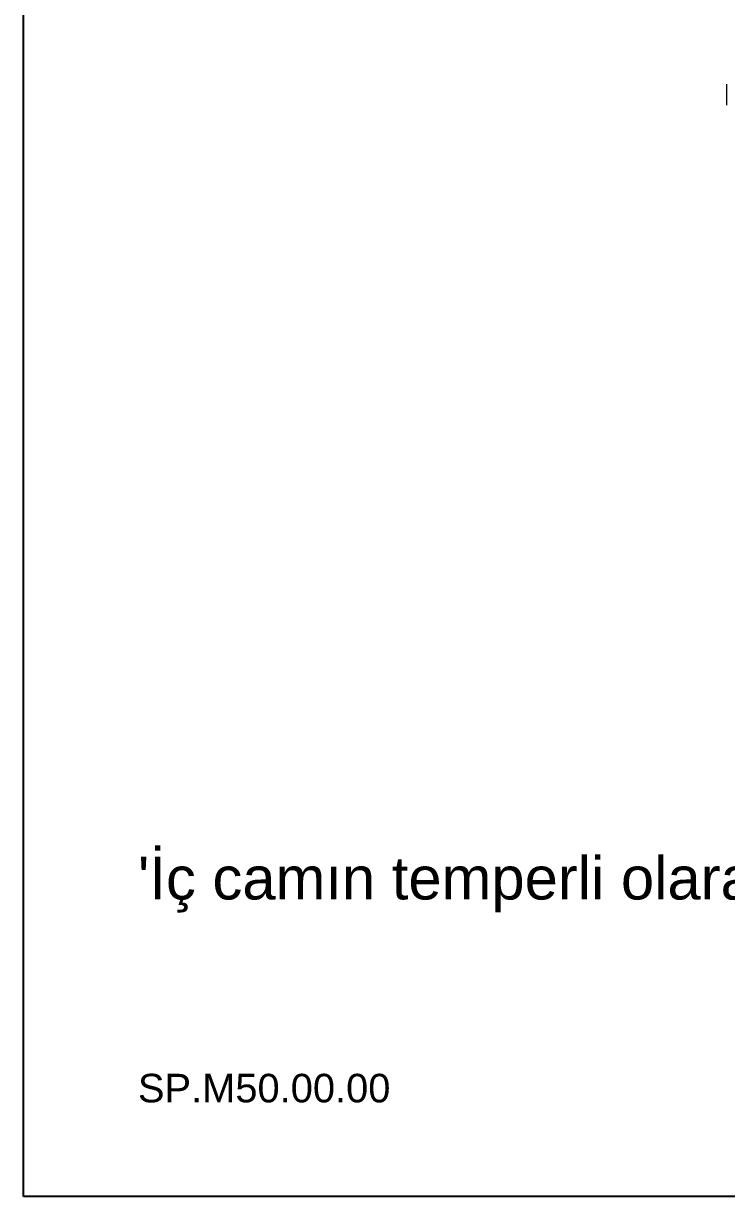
# Model space of a CAD drawing. Header units: millimetres. Extents: x 1489 to 1909, y -347 to 297.
# Drawn here: x 1489.2 to 1538.5, y 0 to 82.2 of the extents above; entities that cross this region are included whole.
import ezdxf

# ---------------------------------------------------------------- set-up
doc = ezdxf.new("R2010")
doc.units = ezdxf.units.MM
doc.layers.add('Antet', color=7, linetype='Continuous')

# ---------------------------------------------------------------- blocks, each defined once
blk = doc.blocks.new('SP.KTGR.1A')
at = {"insert": (-248.38, 1804.138), "char_height": 2, "width": 54.44786, "attachment_point": 1}
blk.add_mtext('{\\fArial Unicode MS|b0|i0|c0|p34;\\C7;SP.M50.00.00}', dxfattribs=at)
blk = doc.blocks.new('MN50SC.S.1')
at = {"color": 252}
blk.add_lwpolyline([(9907.25, 888.558), (9907.25, 1185.558), (10117.25, 1185.558), (10117.25, 888.558)], close=True, dxfattribs=at)
blk.add_blockref('SP.KTGR.1A', (10163.658, -906.979))
blk = doc.blocks.new('NOT2-A')
at = {"layer": 'Antet', "insert": (4897.602, 59.65), "char_height": 3, "attachment_point": 1}
blk.add_mtext("{\\fArial|b0|i0|c162|p34;'İç camın temperli olarak kullanılması gerekmektedir.'}", dxfattribs=at)

msp = doc.modelspace()

# ---------------------------------------------------------------- linework, layer by layer
at = {"color": 7, "linetype": 'Continuous', "lineweight": 15}
msp.add_line((1538.493, 77.972), (1538.493, 76.502), dxfattribs=at)
for centre, radius, start, end in [((1538.502, 77.972), 0.00873, 110.78342, 249.21658), ((1538.503, 76.503), 0.0101, 185.6948, 245.62534)]:
    msp.add_arc(centre, radius, start, end, dxfattribs=at)

# ---------------------------------------------------------------- block references
at = {"color": 0, "linetype": 'ByBlock', "ltscale": 0.5}
msp.add_blockref('NOT2-A', (-3400.377, -35.827), dxfattribs=at)
at = {"layer": 'Antet', "color": 0}
msp.add_blockref('MN50SC.S.1', (-8418.053, -888.558), dxfattribs=at)

doc.saveas('drawing.dxf')
